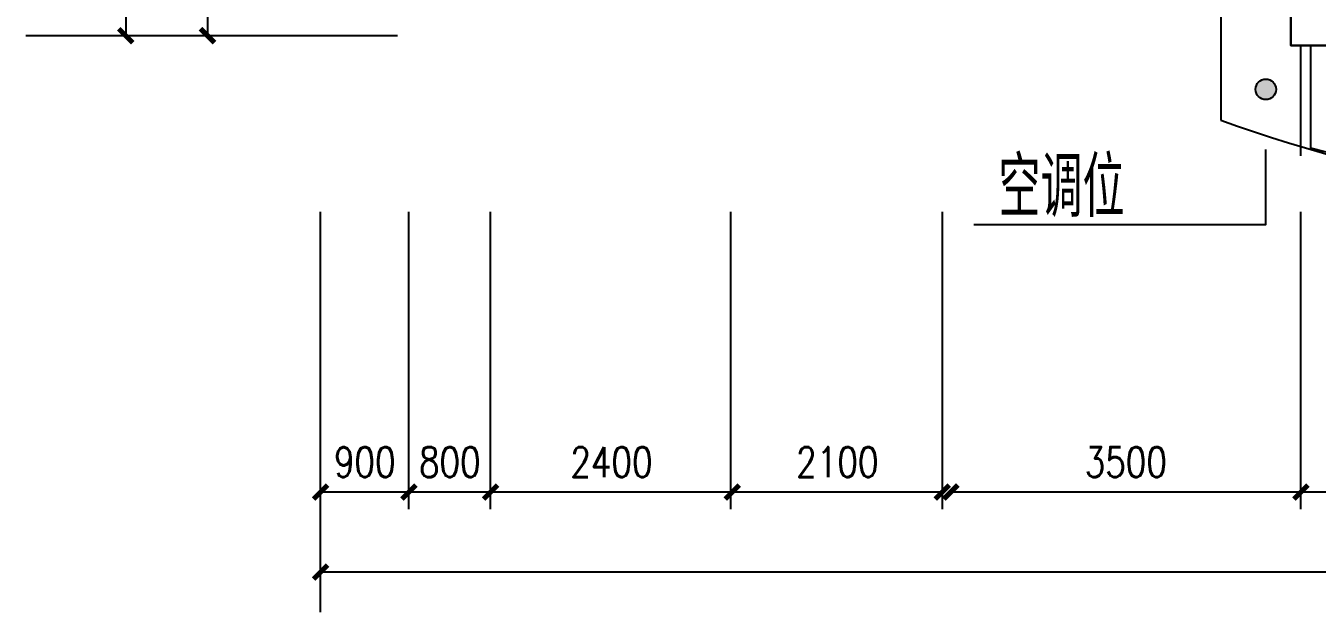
# Model space of a CAD drawing. Header units: millimetres. Extents: x 1143 to 39838, y 578 to 35727.
# Drawn here: x 1143 to 14052, y 578 to 6437 of the extents above; entities that cross this region are included whole.
import ezdxf

# ---------------------------------------------------------------- set-up
doc = ezdxf.new("R2010")
doc.units = ezdxf.units.MM
for name, color, linetype in [('3', 7, 'Continuous'), ('AXIS', 3, 'Continuous'), ('JJ', 8, 'Continuous'), ('PUB_WINDW', 7, 'Continuous'), ('T', 7, 'Continuous'), ('WALL', 255, 'Continuous'), ('WINDOW', 2, 'Continuous')]:
    doc.layers.add(name, color=color, linetype=linetype)
doc.styles.add('DIM_FONT', font='SIMPLEX', dxfattribs={"width": 0.8})
doc.styles.add('HZ', font='txt', dxfattribs={"width": 0.7, "height": 5, "bigfont": 'hztxt'})
doc.styles.get("Standard").update_dxf_attribs({"font": 'arial.ttf'})
doc.dimstyles.new('AXIS', dxfattribs={"dimtxt": 300, "dimasz": 1, "dimexe": 250, "dimexo": 300, "dimgap": 0.09, "dimtad": 1, "dimdec": 0, "dimzin": 0, "dimdsep": 46, "dimtxsty": 'DIM_FONT', "dimblk": '_DIMX', "dimcen": 0.09, "dimse1": 1, "dimse2": 1, "dimclrt": 7, "dimadec": 0, "dimazin": 0, "dimtfac": 1, "dimtdec": 0, "dimtix": 1, "dimtmove": 2, "dimatfit": 3, "dimldrblk": '_DIMX', "dimfxl": 1, "dimtolj": 1, "dimtzin": 0, "dimarcsym": 0})

# ---------------------------------------------------------------- blocks, each defined once
blk = doc.blocks.new('_DIMX')
at = {"const_width": 50}
blk.add_lwpolyline([(-70, -70), (70, 70)], dxfattribs=at)
blk = doc.blocks.new('*D47')
at = {"color": 0, "linetype": 'ByBlock', "transparency": 16777216}
blk.add_line((613468, 358599), (609970, 358599), dxfattribs=at)
at = {"layer": 'DEFPOINTS', "color": 0, "linetype": 'ByBlock', "transparency": 16777216}
for p in [(609969, 361399), (613469, 361399), (609969, 358599)]:
    blk.add_point(p, dxfattribs=at)
at = {"color": 0, "linetype": 'ByBlock', "transparency": 16777216, "rotation": 180}
blk.add_blockref('_DIMX', (609969, 358599), dxfattribs=at)
at = {"color": 0, "linetype": 'ByBlock', "transparency": 16777216}
blk.add_blockref('_DIMX', (613469, 358599), dxfattribs=at)
at = {"color": 7, "linetype": 'ByBlock', "transparency": 16777216, "insert": (611719, 358899), "char_height": 300, "attachment_point": 5, "style": 'DIM_FONT'}
blk.add_mtext('\\A1;3500', dxfattribs=at)
blk = doc.blocks.new('*D48')
at = {"color": 0, "linetype": 'ByBlock', "transparency": 16777216}
blk.add_line((632168, 357799), (603970, 357799), dxfattribs=at)
at = {"layer": 'DEFPOINTS', "color": 0, "linetype": 'ByBlock', "transparency": 16777216}
for p in [(603969, 361399), (632169, 361399), (603969, 357799)]:
    blk.add_point(p, dxfattribs=at)
at = {"color": 0, "linetype": 'ByBlock', "transparency": 16777216, "rotation": 180.0000000000001}
blk.add_blockref('_DIMX', (603969, 357799), dxfattribs=at)
at = {"color": 0, "linetype": 'ByBlock', "transparency": 16777216}
blk.add_blockref('_DIMX', (632169, 357799), dxfattribs=at)
at = {"color": 7, "linetype": 'ByBlock', "transparency": 16777216, "insert": (618069, 358099), "char_height": 300, "attachment_point": 5, "style": 'DIM_FONT'}
blk.add_mtext('\\A1;28200', dxfattribs=at)
blk = doc.blocks.new('*D50')
at = {"color": 0, "linetype": 'ByBlock', "transparency": 16777216}
blk.add_line((607868, 358599), (605454, 358599), dxfattribs=at)
at = {"layer": 'DEFPOINTS', "color": 0, "linetype": 'ByBlock', "transparency": 16777216}
for p in [(605453, 361399), (607869, 361399), (605453, 358599)]:
    blk.add_point(p, dxfattribs=at)
at = {"color": 0, "linetype": 'ByBlock', "transparency": 16777216, "rotation": 180}
blk.add_blockref('_DIMX', (605453, 358599), dxfattribs=at)
at = {"color": 0, "linetype": 'ByBlock', "transparency": 16777216}
blk.add_blockref('_DIMX', (607869, 358599), dxfattribs=at)
at = {"color": 7, "linetype": 'ByBlock', "transparency": 16777216, "insert": (606661, 358899), "char_height": 300, "attachment_point": 5, "style": 'DIM_FONT'}
blk.add_mtext('\\A1;2400', dxfattribs=at)
blk = doc.blocks.new('*D51')
at = {"color": 0, "linetype": 'ByBlock', "transparency": 16777216}
blk.add_line((602838, 364259), (602838, 363161), dxfattribs=at)
at = {"layer": 'DEFPOINTS', "color": 0, "linetype": 'ByBlock', "transparency": 16777216}
for p in [(604738, 364260), (602838, 363160), (604738, 363160)]:
    blk.add_point(p, dxfattribs=at)
at = {"color": 0, "linetype": 'ByBlock', "transparency": 16777216}
for p, rotation in [((602838, 364260), 90), ((602838, 363160), 270)]:
    blk.add_blockref('_DIMX', p, dxfattribs=dict(at, rotation=rotation))
at = {"color": 7, "linetype": 'ByBlock', "transparency": 16777216, "insert": (602538, 363710), "char_height": 300, "attachment_point": 5, "rotation": 90, "style": 'DIM_FONT'}
blk.add_mtext('\\A1;1100', dxfattribs=at)
blk = doc.blocks.new('*D52')
at = {"color": 0, "linetype": 'ByBlock', "transparency": 16777216}
blk.add_line((609968, 358599), (607870, 358599), dxfattribs=at)
at = {"layer": 'DEFPOINTS', "color": 0, "linetype": 'ByBlock', "transparency": 16777216}
for p in [(607869, 361399), (609969, 361399), (607869, 358599)]:
    blk.add_point(p, dxfattribs=at)
at = {"color": 0, "linetype": 'ByBlock', "transparency": 16777216, "rotation": 180}
blk.add_blockref('_DIMX', (607869, 358599), dxfattribs=at)
at = {"color": 0, "linetype": 'ByBlock', "transparency": 16777216}
blk.add_blockref('_DIMX', (609969, 358599), dxfattribs=at)
at = {"color": 7, "linetype": 'ByBlock', "transparency": 16777216, "insert": (608919, 358899), "char_height": 300, "attachment_point": 5, "style": 'DIM_FONT'}
blk.add_mtext('\\A1;2100', dxfattribs=at)
blk = doc.blocks.new('*D57')
at = {"color": 0, "linetype": 'ByBlock', "transparency": 16777216}
blk.add_line((618368, 358599), (613470, 358599), dxfattribs=at)
at = {"layer": 'DEFPOINTS', "color": 0, "linetype": 'ByBlock', "transparency": 16777216}
for p in [(613469, 361399), (618369, 361399), (613469, 358599)]:
    blk.add_point(p, dxfattribs=at)
at = {"color": 0, "linetype": 'ByBlock', "transparency": 16777216, "rotation": 180}
blk.add_blockref('_DIMX', (613469, 358599), dxfattribs=at)
at = {"color": 0, "linetype": 'ByBlock', "transparency": 16777216}
blk.add_blockref('_DIMX', (618369, 358599), dxfattribs=at)
at = {"color": 7, "linetype": 'ByBlock', "transparency": 16777216, "insert": (615919, 358899), "char_height": 300, "attachment_point": 5, "style": 'DIM_FONT'}
blk.add_mtext('\\A1;4900', dxfattribs=at)
blk = doc.blocks.new('*D76')
at = {"color": 0, "linetype": 'ByBlock', "transparency": 16777216}
for p, q in [((603968, 358599), (603967, 358599)), ((604853, 358599), (603969, 358599)), ((604854, 358599), (604855, 358599))]:
    blk.add_line(p, q, dxfattribs=at)
at = {"layer": 'DEFPOINTS', "color": 0, "linetype": 'ByBlock', "transparency": 16777216}
for p in [(603969, 361399), (604853, 361399), (603969, 358599)]:
    blk.add_point(p, dxfattribs=at)
at = {"color": 0, "linetype": 'ByBlock', "transparency": 16777216}
blk.add_blockref('_DIMX', (603969, 358599), dxfattribs=at)
at = {"color": 0, "linetype": 'ByBlock', "transparency": 16777216, "rotation": 180}
blk.add_blockref('_DIMX', (604853, 358599), dxfattribs=at)
at = {"color": 7, "linetype": 'ByBlock', "transparency": 16777216, "insert": (604411, 358899), "char_height": 300, "attachment_point": 5, "style": 'DIM_FONT'}
blk.add_mtext('\\A1;900', dxfattribs=at)
blk = doc.blocks.new('*D77')
at = {"color": 0, "linetype": 'ByBlock', "transparency": 16777216}
for p, q in [((604852, 358599), (604851, 358599)), ((605669, 358599), (604853, 358599)), ((605670, 358599), (605671, 358599))]:
    blk.add_line(p, q, dxfattribs=at)
at = {"layer": 'DEFPOINTS', "color": 0, "linetype": 'ByBlock', "transparency": 16777216}
for p in [(604853, 361399), (605669, 361399), (604853, 358599)]:
    blk.add_point(p, dxfattribs=at)
at = {"color": 0, "linetype": 'ByBlock', "transparency": 16777216}
blk.add_blockref('_DIMX', (604853, 358599), dxfattribs=at)
at = {"color": 0, "linetype": 'ByBlock', "transparency": 16777216, "rotation": 180}
blk.add_blockref('_DIMX', (605669, 358599), dxfattribs=at)
at = {"color": 7, "linetype": 'ByBlock', "transparency": 16777216, "insert": (605261, 358899), "char_height": 300, "attachment_point": 5, "style": 'DIM_FONT'}
blk.add_mtext('\\A1;800', dxfattribs=at)
blk = doc.blocks.new('*D78')
at = {"color": 0, "linetype": 'ByBlock', "transparency": 16777216}
blk.add_line((602021, 387459), (602021, 363161), dxfattribs=at)
at = {"layer": 'DEFPOINTS', "color": 0, "linetype": 'ByBlock', "transparency": 16777216}
for p in [(603921, 387460), (602021, 363160), (603921, 363160)]:
    blk.add_point(p, dxfattribs=at)
at = {"color": 0, "linetype": 'ByBlock', "transparency": 16777216}
for p, rotation in [((602021, 387460), 90), ((602021, 363160), 270)]:
    blk.add_blockref('_DIMX', p, dxfattribs=dict(at, rotation=rotation))
at = {"color": 7, "linetype": 'ByBlock', "transparency": 16777216, "insert": (601721, 375310), "char_height": 300, "attachment_point": 5, "rotation": 90, "style": 'DIM_FONT'}
blk.add_mtext('\\A1;24300', dxfattribs=at)
blk = doc.blocks.new('1T4F81聚福元')
at = {"layer": 'AXIS'}
blk.add_hatch(color=256, dxfattribs=at).paths.add_polyline_path([(-11752.8, -23637.2, 1), (-11547.8, -23637.2, 1)])
at = {"layer": '3'}
for p, q in [((-12100, -22500), (-12100, -23946.6)), ((-11300, -24300), (-11300, -23200))]:
    blk.add_line(p, q, dxfattribs=at)
blk.add_lwpolyline([(-6516.3, -24800, -0.0629923), (-11200, -24224.1), (-11200, -23200)], format="xyb", dxfattribs=at)
blk.add_arc((-6576.4, -8424.3), 16475.8, 250.41187, 270.21015, dxfattribs=at)
at = {"layer": 'AXIS'}
for p, q in [((-24046.8, -23100), (-20346.8, -23100)), ((-22491.3, -23100), (-20330.9, -23100)), ((-21100, -28861.5), (-21100, -24861.5)), ((-20216, -27830.7), (-20216, -24861.5)), ((-19400, -27830.7), (-19400, -24861.5)), ((-17000, -27830.7), (-17000, -24861.5)), ((-14884, -27830.7), (-14884, -24861.5)), ((-11300, -27830.7), (-11300, -24861.5))]:
    blk.add_line(p, q, dxfattribs=at)
blk.add_lwpolyline([(-14568.7, -24987.3), (-11650.3, -24987.3), (-11650.3, -24237.2)], dxfattribs=at)
blk.add_circle((-11650.3, -23637.2), 102.5, dxfattribs=at)
at = {"layer": 'WALL'}
for p, q in [((-11400, -23200), (-11400, -22600)), ((-10692, -23200), (-11400, -23200)), ((-10166, -23200), (-11400, -23200))]:
    blk.add_line(p, q, dxfattribs=at)
at = {"layer": 'WINDOW'}
blk.add_lwpolyline([(-13258, -10000), (-13258, -13400), (-14400, -13400), (-14400, -13000), (-16400, -13000), (-16400, -13400), (-19500, -13400), (-19500, -17100), (-19900, -17100), (-19900, -18500), (-17100, -18500), (-17100, -22100), (-15316, -22100), (-15316, -22500), (-12100, -22500), (-11400, -22500), (-11400, -23200), (-6516, -23200)], dxfattribs=at)
blk.add_lwpolyline([(-13258, -11600), (-13258, -11700), (-11442, -11700), (-11416, -13400), (-19500, -13400), (-19500, -18000), (-19500, -18100), (-17100, -18100), (-17100, -22100), (-11400, -22100), (-11400, -23200), (-6516, -23200), (-6516, -25000), (-6316, -25000), (-6316, -18500), (-6400, -18500), (-6400, -11600)], close=True, dxfattribs=at)
at = {"style": 'DIM_FONT', "oblique": -180, "text_generation_flag": 4, "width": 0.8, "flags": 9}
for tag, p, rotation in [('XSIZE', (1326.3, -15051.1), 135), ('YSIZE', (1326.3, -15051.1), 135), ('XSIZE', (3900.1, -18100), 45), ('YSIZE', (3900.1, -18100), 45)]:
    blk.add_attdef(tag, p, '', height=0.5, rotation=rotation, dxfattribs=at)
at = {"layer": 'JJ', "oblique": -180, "text_generation_flag": 4, "width": 0.8, "flags": 9}
for p in [(1764.7, -14093.6), (2339, -19893.8)]:
    blk.add_attdef('XSIZE', p, '', height=0.441, dxfattribs=at)
blk.add_attdef('XSIZE', (-13521.8, -18540), '', height=0.441, rotation=90, dxfattribs=at)
at = {"layer": 'T', "style": 'HZ', "width": 0.7}
blk.add_text('空调位', height=600, dxfattribs=at).set_placement((-14322.8, -24913.2))
at = {"layer": 'AXIS'}
for p1, p2, distance, picture, middle in [((-21148.3, 1200), (-21148.3, -23100), -1900, '*D78', (-23348.3, -10950)), ((7100, -24861.5), (-21100, -24861.5), 3600, '*D48', (-7000, -28161.5))]:
    dim = blk.add_aligned_dim(p1=p1, p2=p2, distance=distance, dimstyle='AXIS', dxfattribs=at)
    dim.commit()
    dim.dimension.update_dxf_attribs({"geometry": picture, "text_midpoint": middle, "insert": (-625068.8, -386260.4)})
dim = blk.add_linear_dim(base=(-22230.9, -23100), p1=(-20330.9, -22000), p2=(-20330.9, -23100), angle=90, dimstyle='AXIS', dxfattribs=at)
dim.commit()
dim.dimension.update_dxf_attribs({"geometry": '*D51', "text_midpoint": (-22530.9, -22550), "insert": (-625068.8, -386260.4)})
for base, p1, p2, text, picture, middle, set_off in [((-21100, -27661.5), (-20216, -24861.5), (-21100, -24861.5), '900', '*D76', (-20658, -27361.5), (-625068.8, -386260.4)), ((-20216, -27661.5), (-19400, -24861.5), (-20216, -24861.5), '800', '*D77', (-19808, -27361.5), (-625068.8, -386260.4)), ((-19400, -27661.5), (-16984, -24861.5), (-19400, -24861.5), '2400', '*D50', (-18192, -27361.5), (-624852.8, -386260.4))]:
    dim = blk.add_linear_dim(base=base, p1=p1, p2=p2, text=text, dimstyle='AXIS', dxfattribs=at)
    dim.commit()
    dim.dimension.update_dxf_attribs({"geometry": picture, "text_midpoint": middle, "insert": set_off})
for base, p1, p2, picture, middle, set_off in [((-16984, -27661.5), (-14884, -24861.5), (-16984, -24861.5), '*D52', (-15934, -27361.5), (-624852.8, -386260.4)), ((-14800, -27661.5), (-11300, -24861.5), (-14800, -24861.5), '*D47', (-13050, -27361.5), (-624768.8, -386260.4)), ((-11300, -27661.5), (-6400, -24861.5), (-11300, -24861.5), '*D57', (-8850, -27361.5), (-624768.8, -386260.4))]:
    dim = blk.add_linear_dim(base=base, p1=p1, p2=p2, dimstyle='AXIS', dxfattribs=at)
    dim.commit()
    dim.dimension.update_dxf_attribs({"geometry": picture, "text_midpoint": middle, "insert": set_off})

msp = doc.modelspace()

# ---------------------------------------------------------------- block references
at = {"layer": 'PUB_WINDW'}
msp.add_blockref('1T4F81聚福元', (25189, 29439), dxfattribs=at)

doc.saveas('drawing.dxf')
